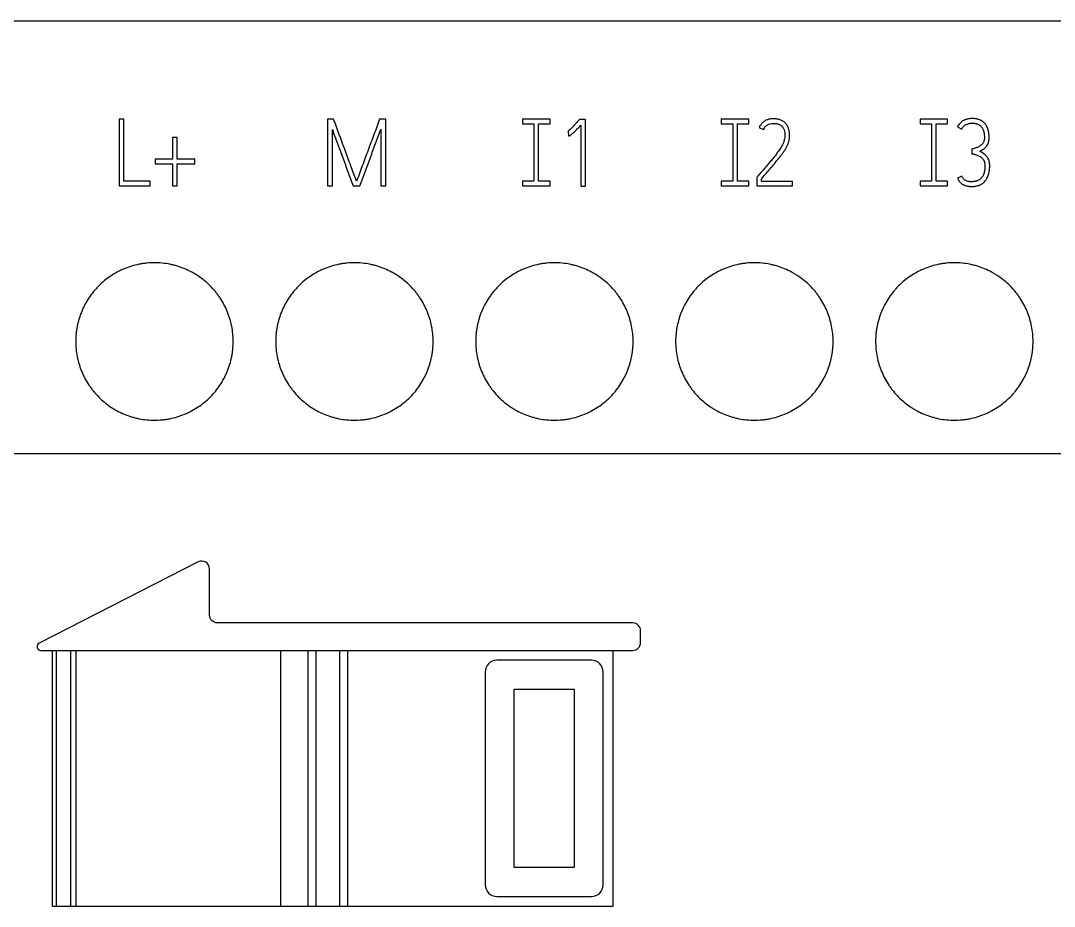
# Model space of a CAD drawing. Extents: x 0 to 420, y 0 to 297.
# Drawn here: x 95.03 to 121.28, y 209.96 to 232.46 of the extents above; entities that cross this region are included whole.
import ezdxf

# ---------------------------------------------------------------- set-up
doc = ezdxf.new("R2010")
doc.units = 0
doc.header["$LTSCALE"] = 23.1
doc.layers.add('10000_FRONT', color=7, linetype='CONTINUOUS')
doc.layers.add('10500_FRONT_LABELING', color=7, linetype='CONTINUOUS')

msp = doc.modelspace()

# ---------------------------------------------------------------- linework, layer by layer
at = {"layer": '10000_FRONT', "color": 7, "linetype": 'CONTINUOUS'}
for p, q in [((88.074, 232.463), (159.574, 232.463)), ((88.074, 221.463), (159.574, 221.463)), ((99.533, 218.715), (95.494, 216.652)), ((99.824, 217.363), (99.824, 218.536)), ((110.574, 217.163), (100.024, 217.163)), ((110.774, 216.663), (110.774, 216.963)), ((95.54, 216.463), (110.574, 216.463)), ((95.824, 216.463), (95.824, 209.963)), ((95.924, 216.463), (95.924, 209.963)), ((96.289, 216.463), (96.289, 209.963)), ((96.424, 216.463), (96.424, 209.963)), ((101.624, 216.463), (101.624, 209.963)), ((102.324, 216.463), (102.324, 209.963)), ((102.524, 216.463), (102.524, 209.963)), ((103.124, 216.463), (103.124, 209.963)), ((103.324, 216.463), (103.324, 209.963)), ((110.074, 209.963), (110.074, 216.463)), ((109.524, 216.213), (107.124, 216.213)), ((106.824, 215.913), (106.824, 210.513)), ((109.824, 210.513), (109.824, 215.913)), ((107.561, 210.95), (107.561, 215.476)), ((107.561, 215.476), (109.087, 215.476)), ((109.087, 215.476), (109.087, 210.95)), ((109.087, 210.95), (107.561, 210.95)), ((107.124, 210.213), (109.524, 210.213)), ((95.824, 209.963), (110.074, 209.963))]:
    msp.add_line(p, q, dxfattribs=at)
for centre, radius, start, end in [((99.624, 218.536), 0.2, 0, 117.0506), ((110.574, 216.663), 0.2, 270, 0), ((107.124, 215.913), 0.3, 90, 180), ((109.524, 215.913), 0.3, 0, 90), ((107.124, 210.513), 0.3, 180, 270), ((109.524, 210.513), 0.3, 270, 360)]:
    msp.add_arc(centre, radius, start, end, dxfattribs=at)
for points, knots in [([(100.424, 224.313), (100.424, 224.379), (100.421, 224.444), (100.408, 224.574), (100.399, 224.638), (100.373, 224.765), (100.358, 224.829), (100.329, 224.922), (100.319, 224.954), (100.297, 225.016), (100.285, 225.046), (100.248, 225.137), (100.192, 225.255), (100.126, 225.366), (100.071, 225.448), (100.053, 225.475), (100.014, 225.527), (99.994, 225.553), (99.931, 225.63), (99.887, 225.679), (99.749, 225.817), (99.648, 225.9), (99.526, 225.983), (99.512, 225.992), (99.484, 226.009), (99.47, 226.018), (99.427, 226.044), (99.399, 226.06), (99.312, 226.106), (99.253, 226.134), (99.133, 226.185), (99.071, 226.207), (98.977, 226.235), (98.945, 226.244), (98.882, 226.26), (98.849, 226.268), (98.752, 226.287), (98.622, 226.306), (98.492, 226.313), (98.361, 226.313), (98.295, 226.31), (98.197, 226.3), (98.164, 226.296), (98.098, 226.287), (97.936, 226.258), (97.78, 226.211), (97.628, 226.148), (97.598, 226.135), (97.554, 226.114), (97.539, 226.106), (97.509, 226.092), (97.436, 226.054), (97.366, 226.011), (97.203, 225.902), (97.102, 225.82), (96.986, 225.703), (96.963, 225.679), (96.919, 225.63), (96.898, 225.606), (96.836, 225.53), (96.797, 225.477), (96.725, 225.369), (96.691, 225.313), (96.645, 225.227), (96.63, 225.197), (96.602, 225.138), (96.589, 225.108), (96.551, 225.017), (96.507, 224.894), (96.476, 224.768), (96.456, 224.672), (96.451, 224.64), (96.441, 224.576), (96.437, 224.543), (96.427, 224.445), (96.424, 224.379), (96.424, 224.313)], [0, 0, 0, 0, 0.03125, 0.03125, 0.0625, 0.0625, 0.09375, 0.09375, 0.109375, 0.109375, 0.125, 0.125, 0.15625, 0.1875, 0.1875, 0.203125, 0.203125, 0.21875, 0.21875, 0.25, 0.25, 0.3125, 0.3125, 0.320312, 0.320312, 0.328125, 0.328125, 0.34375, 0.34375, 0.375, 0.375, 0.40625, 0.40625, 0.421875, 0.421875, 0.4375, 0.4375, 0.46875, 0.5, 0.5, 0.53125, 0.53125, 0.546875, 0.546875, 0.5625, 0.625, 0.625, 0.640625, 0.640625, 0.648438, 0.648438, 0.65625, 0.6875, 0.6875, 0.75, 0.75, 0.765625, 0.765625, 0.78125, 0.78125, 0.8125, 0.8125, 0.84375, 0.84375, 0.859375, 0.859375, 0.875, 0.875, 0.90625, 0.9375, 0.9375, 0.953125, 0.953125, 0.96875, 0.96875, 1, 1, 1, 1]), ([(105.504, 224.313), (105.504, 224.379), (105.501, 224.444), (105.488, 224.574), (105.479, 224.638), (105.453, 224.765), (105.438, 224.829), (105.409, 224.922), (105.399, 224.954), (105.377, 225.016), (105.365, 225.046), (105.328, 225.137), (105.272, 225.255), (105.206, 225.366), (105.151, 225.448), (105.133, 225.475), (105.094, 225.527), (105.074, 225.553), (105.011, 225.63), (104.967, 225.679), (104.829, 225.817), (104.728, 225.9), (104.606, 225.983), (104.592, 225.992), (104.564, 226.009), (104.55, 226.018), (104.507, 226.044), (104.479, 226.06), (104.392, 226.106), (104.333, 226.134), (104.213, 226.185), (104.151, 226.207), (104.057, 226.235), (104.025, 226.244), (103.962, 226.26), (103.929, 226.268), (103.832, 226.287), (103.702, 226.306), (103.572, 226.313), (103.441, 226.313), (103.375, 226.31), (103.277, 226.3), (103.244, 226.296), (103.178, 226.287), (103.016, 226.258), (102.86, 226.211), (102.708, 226.148), (102.678, 226.135), (102.634, 226.114), (102.619, 226.106), (102.589, 226.092), (102.516, 226.054), (102.446, 226.011), (102.283, 225.902), (102.182, 225.82), (102.066, 225.703), (102.043, 225.679), (101.999, 225.63), (101.978, 225.606), (101.916, 225.53), (101.877, 225.477), (101.805, 225.369), (101.771, 225.313), (101.725, 225.227), (101.71, 225.197), (101.682, 225.138), (101.669, 225.108), (101.631, 225.017), (101.587, 224.894), (101.556, 224.768), (101.536, 224.672), (101.531, 224.64), (101.521, 224.576), (101.517, 224.543), (101.507, 224.445), (101.504, 224.379), (101.504, 224.313)], [0, 0, 0, 0, 0.03125, 0.03125, 0.0625, 0.0625, 0.09375, 0.09375, 0.109375, 0.109375, 0.125, 0.125, 0.15625, 0.1875, 0.1875, 0.203125, 0.203125, 0.21875, 0.21875, 0.25, 0.25, 0.3125, 0.3125, 0.320312, 0.320312, 0.328125, 0.328125, 0.34375, 0.34375, 0.375, 0.375, 0.40625, 0.40625, 0.421875, 0.421875, 0.4375, 0.4375, 0.46875, 0.5, 0.5, 0.53125, 0.53125, 0.546875, 0.546875, 0.5625, 0.625, 0.625, 0.640625, 0.640625, 0.648438, 0.648438, 0.65625, 0.6875, 0.6875, 0.75, 0.75, 0.765625, 0.765625, 0.78125, 0.78125, 0.8125, 0.8125, 0.84375, 0.84375, 0.859375, 0.859375, 0.875, 0.875, 0.90625, 0.9375, 0.9375, 0.953125, 0.953125, 0.96875, 0.96875, 1, 1, 1, 1]), ([(110.584, 224.313), (110.584, 224.379), (110.581, 224.444), (110.568, 224.574), (110.559, 224.638), (110.533, 224.765), (110.518, 224.829), (110.489, 224.922), (110.479, 224.954), (110.457, 225.016), (110.445, 225.046), (110.408, 225.137), (110.352, 225.255), (110.286, 225.366), (110.231, 225.448), (110.213, 225.475), (110.174, 225.527), (110.154, 225.553), (110.091, 225.63), (110.047, 225.679), (109.909, 225.817), (109.808, 225.9), (109.686, 225.983), (109.672, 225.992), (109.644, 226.009), (109.63, 226.018), (109.587, 226.044), (109.559, 226.06), (109.472, 226.106), (109.413, 226.134), (109.293, 226.185), (109.231, 226.207), (109.137, 226.235), (109.105, 226.244), (109.042, 226.26), (109.009, 226.268), (108.912, 226.287), (108.782, 226.306), (108.652, 226.313), (108.521, 226.313), (108.455, 226.31), (108.357, 226.3), (108.324, 226.296), (108.258, 226.287), (108.096, 226.258), (107.94, 226.211), (107.788, 226.148), (107.758, 226.135), (107.714, 226.114), (107.699, 226.106), (107.669, 226.092), (107.596, 226.054), (107.526, 226.011), (107.363, 225.902), (107.262, 225.82), (107.146, 225.703), (107.123, 225.679), (107.079, 225.63), (107.058, 225.606), (106.996, 225.53), (106.957, 225.477), (106.885, 225.369), (106.851, 225.313), (106.805, 225.227), (106.79, 225.197), (106.762, 225.138), (106.749, 225.108), (106.711, 225.017), (106.667, 224.894), (106.636, 224.768), (106.616, 224.672), (106.611, 224.64), (106.601, 224.576), (106.597, 224.543), (106.587, 224.445), (106.584, 224.379), (106.584, 224.313)], [0, 0, 0, 0, 0.03125, 0.03125, 0.0625, 0.0625, 0.09375, 0.09375, 0.109375, 0.109375, 0.125, 0.125, 0.15625, 0.1875, 0.1875, 0.203125, 0.203125, 0.21875, 0.21875, 0.25, 0.25, 0.3125, 0.3125, 0.320312, 0.320312, 0.328125, 0.328125, 0.34375, 0.34375, 0.375, 0.375, 0.40625, 0.40625, 0.421875, 0.421875, 0.4375, 0.4375, 0.46875, 0.5, 0.5, 0.53125, 0.53125, 0.546875, 0.546875, 0.5625, 0.625, 0.625, 0.640625, 0.640625, 0.648438, 0.648438, 0.65625, 0.6875, 0.6875, 0.75, 0.75, 0.765625, 0.765625, 0.78125, 0.78125, 0.8125, 0.8125, 0.84375, 0.84375, 0.859375, 0.859375, 0.875, 0.875, 0.90625, 0.9375, 0.9375, 0.953125, 0.953125, 0.96875, 0.96875, 1, 1, 1, 1]), ([(115.664, 224.313), (115.664, 224.379), (115.661, 224.444), (115.648, 224.574), (115.639, 224.638), (115.613, 224.765), (115.598, 224.829), (115.569, 224.922), (115.559, 224.954), (115.537, 225.016), (115.525, 225.046), (115.488, 225.137), (115.432, 225.255), (115.366, 225.366), (115.311, 225.448), (115.293, 225.475), (115.254, 225.527), (115.234, 225.553), (115.171, 225.63), (115.127, 225.679), (114.989, 225.817), (114.888, 225.9), (114.766, 225.983), (114.752, 225.992), (114.724, 226.009), (114.71, 226.018), (114.667, 226.044), (114.639, 226.06), (114.552, 226.106), (114.493, 226.134), (114.373, 226.185), (114.311, 226.207), (114.217, 226.235), (114.185, 226.244), (114.122, 226.26), (114.089, 226.268), (113.992, 226.287), (113.862, 226.306), (113.732, 226.313), (113.601, 226.313), (113.535, 226.31), (113.437, 226.3), (113.404, 226.296), (113.338, 226.287), (113.176, 226.258), (113.02, 226.211), (112.868, 226.148), (112.838, 226.135), (112.794, 226.114), (112.779, 226.106), (112.749, 226.092), (112.676, 226.054), (112.606, 226.011), (112.443, 225.902), (112.342, 225.82), (112.226, 225.703), (112.203, 225.679), (112.159, 225.63), (112.138, 225.606), (112.076, 225.53), (112.037, 225.477), (111.965, 225.369), (111.931, 225.313), (111.885, 225.227), (111.87, 225.197), (111.842, 225.138), (111.829, 225.108), (111.791, 225.017), (111.747, 224.894), (111.716, 224.768), (111.696, 224.672), (111.691, 224.64), (111.681, 224.576), (111.677, 224.543), (111.667, 224.445), (111.664, 224.379), (111.664, 224.313)], [0, 0, 0, 0, 0.03125, 0.03125, 0.0625, 0.0625, 0.09375, 0.09375, 0.109375, 0.109375, 0.125, 0.125, 0.15625, 0.1875, 0.1875, 0.203125, 0.203125, 0.21875, 0.21875, 0.25, 0.25, 0.3125, 0.3125, 0.320312, 0.320312, 0.328125, 0.328125, 0.34375, 0.34375, 0.375, 0.375, 0.40625, 0.40625, 0.421875, 0.421875, 0.4375, 0.4375, 0.46875, 0.5, 0.5, 0.53125, 0.53125, 0.546875, 0.546875, 0.5625, 0.625, 0.625, 0.640625, 0.640625, 0.648438, 0.648438, 0.65625, 0.6875, 0.6875, 0.75, 0.75, 0.765625, 0.765625, 0.78125, 0.78125, 0.8125, 0.8125, 0.84375, 0.84375, 0.859375, 0.859375, 0.875, 0.875, 0.90625, 0.9375, 0.9375, 0.953125, 0.953125, 0.96875, 0.96875, 1, 1, 1, 1]), ([(120.744, 224.313), (120.744, 224.379), (120.741, 224.444), (120.728, 224.574), (120.719, 224.638), (120.693, 224.765), (120.678, 224.829), (120.649, 224.922), (120.639, 224.954), (120.617, 225.016), (120.605, 225.046), (120.568, 225.137), (120.512, 225.255), (120.446, 225.366), (120.391, 225.448), (120.373, 225.475), (120.334, 225.527), (120.314, 225.553), (120.251, 225.63), (120.207, 225.679), (120.069, 225.817), (119.968, 225.9), (119.846, 225.983), (119.832, 225.992), (119.804, 226.009), (119.79, 226.018), (119.747, 226.044), (119.719, 226.06), (119.632, 226.106), (119.573, 226.134), (119.453, 226.185), (119.391, 226.207), (119.297, 226.235), (119.265, 226.244), (119.202, 226.26), (119.169, 226.268), (119.072, 226.287), (118.942, 226.306), (118.812, 226.313), (118.681, 226.313), (118.615, 226.31), (118.517, 226.3), (118.484, 226.296), (118.418, 226.287), (118.256, 226.258), (118.1, 226.211), (117.948, 226.148), (117.918, 226.135), (117.874, 226.114), (117.859, 226.106), (117.829, 226.092), (117.756, 226.054), (117.686, 226.011), (117.523, 225.902), (117.422, 225.82), (117.306, 225.703), (117.283, 225.679), (117.239, 225.63), (117.218, 225.606), (117.156, 225.53), (117.117, 225.477), (117.045, 225.369), (117.011, 225.313), (116.965, 225.227), (116.95, 225.197), (116.922, 225.138), (116.909, 225.108), (116.871, 225.017), (116.827, 224.894), (116.796, 224.768), (116.776, 224.672), (116.771, 224.64), (116.761, 224.576), (116.757, 224.543), (116.747, 224.445), (116.744, 224.379), (116.744, 224.313)], [0, 0, 0, 0, 0.03125, 0.03125, 0.0625, 0.0625, 0.09375, 0.09375, 0.109375, 0.109375, 0.125, 0.125, 0.15625, 0.1875, 0.1875, 0.203125, 0.203125, 0.21875, 0.21875, 0.25, 0.25, 0.3125, 0.3125, 0.320312, 0.320312, 0.328125, 0.328125, 0.34375, 0.34375, 0.375, 0.375, 0.40625, 0.40625, 0.421875, 0.421875, 0.4375, 0.4375, 0.46875, 0.5, 0.5, 0.53125, 0.53125, 0.546875, 0.546875, 0.5625, 0.625, 0.625, 0.640625, 0.640625, 0.648438, 0.648438, 0.65625, 0.6875, 0.6875, 0.75, 0.75, 0.765625, 0.765625, 0.78125, 0.78125, 0.8125, 0.8125, 0.84375, 0.84375, 0.859375, 0.859375, 0.875, 0.875, 0.90625, 0.9375, 0.9375, 0.953125, 0.953125, 0.96875, 0.96875, 1, 1, 1, 1]), ([(96.424, 224.313), (96.424, 224.247), (96.427, 224.182), (96.44, 224.053), (96.45, 223.988), (96.475, 223.861), (96.491, 223.798), (96.519, 223.704), (96.529, 223.673), (96.551, 223.611), (96.563, 223.58), (96.601, 223.489), (96.656, 223.371), (96.723, 223.26), (96.777, 223.178), (96.796, 223.152), (96.835, 223.099), (96.855, 223.073), (96.917, 222.996), (96.961, 222.948), (97.1, 222.809), (97.2, 222.726), (97.323, 222.644), (97.337, 222.634), (97.365, 222.617), (97.379, 222.608), (97.421, 222.583), (97.45, 222.566), (97.536, 222.52), (97.595, 222.492), (97.716, 222.442), (97.777, 222.419), (97.871, 222.391), (97.903, 222.382), (97.967, 222.366), (97.999, 222.358), (98.097, 222.339), (98.226, 222.32), (98.357, 222.313), (98.488, 222.313), (98.553, 222.316), (98.652, 222.326), (98.685, 222.33), (98.75, 222.34), (98.782, 222.345), (98.879, 222.364), (98.942, 222.38), (99.067, 222.418), (99.129, 222.44), (99.22, 222.478), (99.25, 222.491), (99.295, 222.512), (99.31, 222.52), (99.339, 222.535), (99.412, 222.573), (99.482, 222.615), (99.645, 222.724), (99.746, 222.806), (99.863, 222.923), (99.885, 222.947), (99.929, 222.996), (99.951, 223.021), (100.013, 223.096), (100.052, 223.149), (100.124, 223.257), (100.157, 223.313), (100.204, 223.4), (100.218, 223.429), (100.247, 223.488), (100.26, 223.519), (100.297, 223.609), (100.341, 223.732), (100.373, 223.858), (100.392, 223.954), (100.398, 223.986), (100.407, 224.051), (100.411, 224.083), (100.421, 224.182), (100.424, 224.247), (100.424, 224.313)], [0, 0, 0, 0, 0.03125, 0.03125, 0.0625, 0.0625, 0.09375, 0.09375, 0.109375, 0.109375, 0.125, 0.125, 0.15625, 0.1875, 0.1875, 0.203125, 0.203125, 0.21875, 0.21875, 0.25, 0.25, 0.3125, 0.3125, 0.320312, 0.320312, 0.328125, 0.328125, 0.34375, 0.34375, 0.375, 0.375, 0.40625, 0.40625, 0.421875, 0.421875, 0.4375, 0.4375, 0.46875, 0.5, 0.5, 0.53125, 0.53125, 0.546875, 0.546875, 0.5625, 0.5625, 0.59375, 0.59375, 0.625, 0.625, 0.640625, 0.640625, 0.648438, 0.648438, 0.65625, 0.6875, 0.6875, 0.75, 0.75, 0.765625, 0.765625, 0.78125, 0.78125, 0.8125, 0.8125, 0.84375, 0.84375, 0.859375, 0.859375, 0.875, 0.875, 0.90625, 0.9375, 0.9375, 0.953125, 0.953125, 0.96875, 0.96875, 1, 1, 1, 1]), ([(101.504, 224.313), (101.504, 224.247), (101.507, 224.182), (101.52, 224.053), (101.53, 223.988), (101.555, 223.861), (101.571, 223.798), (101.599, 223.704), (101.609, 223.673), (101.631, 223.611), (101.643, 223.58), (101.681, 223.489), (101.736, 223.371), (101.803, 223.26), (101.857, 223.178), (101.876, 223.152), (101.915, 223.099), (101.935, 223.073), (101.997, 222.996), (102.041, 222.948), (102.18, 222.809), (102.28, 222.726), (102.403, 222.644), (102.417, 222.634), (102.445, 222.617), (102.459, 222.608), (102.501, 222.583), (102.53, 222.566), (102.616, 222.52), (102.675, 222.492), (102.796, 222.442), (102.857, 222.419), (102.951, 222.391), (102.983, 222.382), (103.047, 222.366), (103.079, 222.358), (103.177, 222.339), (103.306, 222.32), (103.437, 222.313), (103.568, 222.313), (103.633, 222.316), (103.732, 222.326), (103.765, 222.33), (103.83, 222.34), (103.862, 222.345), (103.959, 222.364), (104.022, 222.38), (104.147, 222.418), (104.209, 222.44), (104.3, 222.478), (104.33, 222.491), (104.375, 222.512), (104.39, 222.52), (104.419, 222.535), (104.492, 222.573), (104.562, 222.615), (104.725, 222.724), (104.826, 222.806), (104.943, 222.923), (104.965, 222.947), (105.009, 222.996), (105.031, 223.021), (105.093, 223.096), (105.132, 223.149), (105.204, 223.257), (105.237, 223.313), (105.284, 223.4), (105.298, 223.429), (105.327, 223.488), (105.34, 223.519), (105.377, 223.609), (105.421, 223.732), (105.453, 223.858), (105.472, 223.954), (105.478, 223.986), (105.487, 224.051), (105.491, 224.083), (105.501, 224.182), (105.504, 224.247), (105.504, 224.313)], [0, 0, 0, 0, 0.03125, 0.03125, 0.0625, 0.0625, 0.09375, 0.09375, 0.109375, 0.109375, 0.125, 0.125, 0.15625, 0.1875, 0.1875, 0.203125, 0.203125, 0.21875, 0.21875, 0.25, 0.25, 0.3125, 0.3125, 0.320312, 0.320312, 0.328125, 0.328125, 0.34375, 0.34375, 0.375, 0.375, 0.40625, 0.40625, 0.421875, 0.421875, 0.4375, 0.4375, 0.46875, 0.5, 0.5, 0.53125, 0.53125, 0.546875, 0.546875, 0.5625, 0.5625, 0.59375, 0.59375, 0.625, 0.625, 0.640625, 0.640625, 0.648438, 0.648438, 0.65625, 0.6875, 0.6875, 0.75, 0.75, 0.765625, 0.765625, 0.78125, 0.78125, 0.8125, 0.8125, 0.84375, 0.84375, 0.859375, 0.859375, 0.875, 0.875, 0.90625, 0.9375, 0.9375, 0.953125, 0.953125, 0.96875, 0.96875, 1, 1, 1, 1]), ([(106.584, 224.313), (106.584, 224.247), (106.587, 224.182), (106.6, 224.053), (106.61, 223.988), (106.635, 223.861), (106.651, 223.798), (106.679, 223.704), (106.689, 223.673), (106.711, 223.611), (106.723, 223.58), (106.761, 223.489), (106.816, 223.371), (106.883, 223.26), (106.937, 223.178), (106.956, 223.152), (106.995, 223.099), (107.015, 223.073), (107.077, 222.996), (107.121, 222.948), (107.26, 222.809), (107.36, 222.726), (107.483, 222.644), (107.497, 222.634), (107.525, 222.617), (107.539, 222.608), (107.581, 222.583), (107.61, 222.566), (107.696, 222.52), (107.755, 222.492), (107.876, 222.442), (107.937, 222.419), (108.031, 222.391), (108.063, 222.382), (108.127, 222.366), (108.159, 222.358), (108.257, 222.339), (108.386, 222.32), (108.517, 222.313), (108.648, 222.313), (108.713, 222.316), (108.812, 222.326), (108.845, 222.33), (108.91, 222.34), (108.942, 222.345), (109.039, 222.364), (109.102, 222.38), (109.227, 222.418), (109.289, 222.44), (109.38, 222.478), (109.41, 222.491), (109.455, 222.512), (109.47, 222.52), (109.499, 222.535), (109.572, 222.573), (109.642, 222.615), (109.805, 222.724), (109.906, 222.806), (110.023, 222.923), (110.045, 222.947), (110.089, 222.996), (110.111, 223.021), (110.173, 223.096), (110.212, 223.149), (110.284, 223.257), (110.317, 223.313), (110.364, 223.4), (110.378, 223.429), (110.407, 223.488), (110.42, 223.519), (110.457, 223.609), (110.501, 223.732), (110.533, 223.858), (110.552, 223.954), (110.558, 223.986), (110.567, 224.051), (110.571, 224.083), (110.581, 224.182), (110.584, 224.247), (110.584, 224.313)], [0, 0, 0, 0, 0.03125, 0.03125, 0.0625, 0.0625, 0.09375, 0.09375, 0.109375, 0.109375, 0.125, 0.125, 0.15625, 0.1875, 0.1875, 0.203125, 0.203125, 0.21875, 0.21875, 0.25, 0.25, 0.3125, 0.3125, 0.320312, 0.320312, 0.328125, 0.328125, 0.34375, 0.34375, 0.375, 0.375, 0.40625, 0.40625, 0.421875, 0.421875, 0.4375, 0.4375, 0.46875, 0.5, 0.5, 0.53125, 0.53125, 0.546875, 0.546875, 0.5625, 0.5625, 0.59375, 0.59375, 0.625, 0.625, 0.640625, 0.640625, 0.648438, 0.648438, 0.65625, 0.6875, 0.6875, 0.75, 0.75, 0.765625, 0.765625, 0.78125, 0.78125, 0.8125, 0.8125, 0.84375, 0.84375, 0.859375, 0.859375, 0.875, 0.875, 0.90625, 0.9375, 0.9375, 0.953125, 0.953125, 0.96875, 0.96875, 1, 1, 1, 1]), ([(111.664, 224.313), (111.664, 224.247), (111.667, 224.182), (111.68, 224.053), (111.69, 223.988), (111.715, 223.861), (111.731, 223.798), (111.759, 223.704), (111.769, 223.673), (111.791, 223.611), (111.803, 223.58), (111.841, 223.489), (111.896, 223.371), (111.963, 223.26), (112.017, 223.178), (112.036, 223.152), (112.075, 223.099), (112.095, 223.073), (112.157, 222.996), (112.201, 222.948), (112.34, 222.809), (112.44, 222.726), (112.563, 222.644), (112.577, 222.634), (112.605, 222.617), (112.619, 222.608), (112.661, 222.583), (112.69, 222.566), (112.776, 222.52), (112.835, 222.492), (112.956, 222.442), (113.017, 222.419), (113.111, 222.391), (113.143, 222.382), (113.207, 222.366), (113.239, 222.358), (113.337, 222.339), (113.466, 222.32), (113.597, 222.313), (113.728, 222.313), (113.793, 222.316), (113.892, 222.326), (113.925, 222.33), (113.99, 222.34), (114.022, 222.345), (114.119, 222.364), (114.182, 222.38), (114.307, 222.418), (114.369, 222.44), (114.46, 222.478), (114.49, 222.491), (114.535, 222.512), (114.55, 222.52), (114.579, 222.535), (114.652, 222.573), (114.722, 222.615), (114.885, 222.724), (114.986, 222.806), (115.103, 222.923), (115.125, 222.947), (115.169, 222.996), (115.191, 223.021), (115.253, 223.096), (115.292, 223.149), (115.364, 223.257), (115.397, 223.313), (115.444, 223.4), (115.458, 223.429), (115.487, 223.488), (115.5, 223.519), (115.537, 223.609), (115.581, 223.732), (115.613, 223.858), (115.632, 223.954), (115.638, 223.986), (115.647, 224.051), (115.651, 224.083), (115.661, 224.182), (115.664, 224.247), (115.664, 224.313)], [0, 0, 0, 0, 0.03125, 0.03125, 0.0625, 0.0625, 0.09375, 0.09375, 0.109375, 0.109375, 0.125, 0.125, 0.15625, 0.1875, 0.1875, 0.203125, 0.203125, 0.21875, 0.21875, 0.25, 0.25, 0.3125, 0.3125, 0.320312, 0.320312, 0.328125, 0.328125, 0.34375, 0.34375, 0.375, 0.375, 0.40625, 0.40625, 0.421875, 0.421875, 0.4375, 0.4375, 0.46875, 0.5, 0.5, 0.53125, 0.53125, 0.546875, 0.546875, 0.5625, 0.5625, 0.59375, 0.59375, 0.625, 0.625, 0.640625, 0.640625, 0.648438, 0.648438, 0.65625, 0.6875, 0.6875, 0.75, 0.75, 0.765625, 0.765625, 0.78125, 0.78125, 0.8125, 0.8125, 0.84375, 0.84375, 0.859375, 0.859375, 0.875, 0.875, 0.90625, 0.9375, 0.9375, 0.953125, 0.953125, 0.96875, 0.96875, 1, 1, 1, 1]), ([(116.744, 224.313), (116.744, 224.247), (116.747, 224.182), (116.76, 224.053), (116.77, 223.988), (116.795, 223.861), (116.811, 223.798), (116.839, 223.704), (116.849, 223.673), (116.871, 223.611), (116.883, 223.58), (116.921, 223.489), (116.976, 223.371), (117.043, 223.26), (117.097, 223.178), (117.116, 223.152), (117.155, 223.099), (117.175, 223.073), (117.237, 222.996), (117.281, 222.948), (117.42, 222.809), (117.52, 222.726), (117.643, 222.644), (117.657, 222.634), (117.685, 222.617), (117.699, 222.608), (117.741, 222.583), (117.77, 222.566), (117.856, 222.52), (117.915, 222.492), (118.036, 222.442), (118.097, 222.419), (118.191, 222.391), (118.223, 222.382), (118.287, 222.366), (118.319, 222.358), (118.417, 222.339), (118.546, 222.32), (118.677, 222.313), (118.808, 222.313), (118.873, 222.316), (118.972, 222.326), (119.005, 222.33), (119.07, 222.34), (119.102, 222.345), (119.199, 222.364), (119.262, 222.38), (119.387, 222.418), (119.449, 222.44), (119.54, 222.478), (119.57, 222.491), (119.615, 222.512), (119.63, 222.52), (119.659, 222.535), (119.732, 222.573), (119.802, 222.615), (119.965, 222.724), (120.066, 222.806), (120.183, 222.923), (120.205, 222.947), (120.249, 222.996), (120.271, 223.021), (120.333, 223.096), (120.372, 223.149), (120.444, 223.257), (120.477, 223.313), (120.524, 223.4), (120.538, 223.429), (120.567, 223.488), (120.58, 223.519), (120.617, 223.609), (120.661, 223.732), (120.693, 223.858), (120.712, 223.954), (120.718, 223.986), (120.727, 224.051), (120.731, 224.083), (120.741, 224.182), (120.744, 224.247), (120.744, 224.313)], [0, 0, 0, 0, 0.03125, 0.03125, 0.0625, 0.0625, 0.09375, 0.09375, 0.109375, 0.109375, 0.125, 0.125, 0.15625, 0.1875, 0.1875, 0.203125, 0.203125, 0.21875, 0.21875, 0.25, 0.25, 0.3125, 0.3125, 0.320312, 0.320312, 0.328125, 0.328125, 0.34375, 0.34375, 0.375, 0.375, 0.40625, 0.40625, 0.421875, 0.421875, 0.4375, 0.4375, 0.46875, 0.5, 0.5, 0.53125, 0.53125, 0.546875, 0.546875, 0.5625, 0.5625, 0.59375, 0.59375, 0.625, 0.625, 0.640625, 0.640625, 0.648438, 0.648438, 0.65625, 0.6875, 0.6875, 0.75, 0.75, 0.765625, 0.765625, 0.78125, 0.78125, 0.8125, 0.8125, 0.84375, 0.84375, 0.859375, 0.859375, 0.875, 0.875, 0.90625, 0.9375, 0.9375, 0.953125, 0.953125, 0.96875, 0.96875, 1, 1, 1, 1]), ([(100.024, 217.163), (99.971, 217.163), (99.919, 217.185), (99.846, 217.259), (99.824, 217.31), (99.824, 217.363)], [0, 0, 0, 0, 0.5, 0.5, 1, 1, 1, 1]), ([(110.774, 216.963), (110.774, 217.016), (110.753, 217.068), (110.679, 217.141), (110.627, 217.163), (110.574, 217.163)], [0, 0, 0, 0, 0.5, 0.5, 1, 1, 1, 1]), ([(95.494, 216.652), (95.474, 216.642), (95.458, 216.625), (95.44, 216.585), (95.437, 216.562), (95.448, 216.518), (95.46, 216.499), (95.496, 216.471), (95.517, 216.463), (95.54, 216.463)], [0, 0, 0, 0, 0.25, 0.25, 0.5, 0.5, 0.75, 0.75, 1, 1, 1, 1])]:
    msp.add_open_spline(points, degree=3, knots=knots, dxfattribs=at)
at = {"layer": '10500_FRONT_LABELING', "color": 7, "linetype": 'CONTINUOUS'}
for p, q in [((97.524, 229.961), (97.524, 228.263)), ((97.644, 229.961), (97.524, 229.961)), ((97.644, 228.383), (97.644, 229.961)), ((102.824, 229.963), (102.824, 228.263)), ((102.975, 229.963), (102.824, 229.963)), ((104.298, 229.963), (104.145, 229.963)), ((104.298, 228.263), (104.298, 229.963)), ((107.774, 229.963), (107.774, 229.843)), ((108.474, 229.963), (107.774, 229.963)), ((107.774, 229.843), (108.064, 229.843)), ((108.064, 229.843), (108.064, 228.383)), ((108.184, 228.383), (108.184, 229.843)), ((108.184, 229.843), (108.474, 229.843)), ((108.474, 229.843), (108.474, 229.963)), ((109.224, 229.954), (109.207, 229.935)), ((109.372, 229.954), (109.224, 229.954)), ((109.254, 229.807), (109.254, 228.261)), ((109.372, 228.261), (109.372, 229.954)), ((112.824, 229.963), (112.824, 229.843)), ((113.524, 229.963), (112.824, 229.963)), ((112.824, 229.843), (113.114, 229.843)), ((113.114, 229.843), (113.114, 228.383)), ((113.234, 228.383), (113.234, 229.843)), ((113.234, 229.843), (113.524, 229.843)), ((113.524, 229.843), (113.524, 229.963)), ((117.874, 229.963), (117.874, 229.843)), ((118.574, 229.963), (117.874, 229.963)), ((117.874, 229.843), (118.164, 229.843)), ((118.164, 229.843), (118.164, 228.383)), ((118.284, 228.383), (118.284, 229.843)), ((118.284, 229.843), (118.574, 229.843)), ((118.574, 229.843), (118.574, 229.963)), ((118.824, 229.765), (118.933, 229.711)), ((102.944, 228.263), (102.944, 229.699)), ((104.178, 229.704), (104.178, 228.263)), ((108.924, 229.65), (108.938, 229.654)), ((108.938, 229.654), (108.945, 229.534)), ((113.788, 229.753), (113.894, 229.699)), ((98.885, 229.492), (98.885, 228.945)), ((99.003, 229.492), (98.885, 229.492)), ((99.003, 228.945), (99.003, 229.492)), ((119.185, 229.199), (119.192, 229.081)), ((98.441, 228.945), (98.441, 228.824)), ((98.885, 228.945), (98.441, 228.945)), ((98.441, 228.824), (98.885, 228.824)), ((98.885, 228.824), (98.885, 228.263)), ((99.451, 228.945), (99.003, 228.945)), ((99.003, 228.263), (99.003, 228.824)), ((99.003, 228.824), (99.451, 228.824)), ((99.451, 228.824), (99.451, 228.945)), ((113.738, 228.497), (113.724, 228.48)), ((113.724, 228.48), (113.724, 228.263)), ((118.933, 228.515), (118.824, 228.466)), ((97.524, 228.263), (98.319, 228.263)), ((98.319, 228.383), (97.644, 228.383)), ((98.319, 228.263), (98.319, 228.383)), ((98.885, 228.263), (99.003, 228.263)), ((102.824, 228.263), (102.944, 228.263)), ((103.47, 228.263), (103.642, 228.263)), ((104.178, 228.263), (104.298, 228.263)), ((107.774, 228.383), (107.774, 228.263)), ((108.064, 228.383), (107.774, 228.383)), ((107.774, 228.263), (108.474, 228.263)), ((108.474, 228.383), (108.184, 228.383)), ((108.474, 228.263), (108.474, 228.383)), ((109.254, 228.261), (109.372, 228.261)), ((112.824, 228.383), (112.824, 228.263)), ((113.114, 228.383), (112.824, 228.383)), ((112.824, 228.263), (113.524, 228.263)), ((113.524, 228.383), (113.234, 228.383)), ((113.524, 228.263), (113.524, 228.383)), ((113.724, 228.263), (114.63, 228.263)), ((113.842, 228.381), (113.842, 228.438)), ((114.63, 228.381), (113.842, 228.381)), ((114.63, 228.263), (114.63, 228.381)), ((117.874, 228.383), (117.874, 228.263)), ((118.164, 228.383), (117.874, 228.383)), ((117.874, 228.263), (118.574, 228.263)), ((118.574, 228.383), (118.284, 228.383)), ((118.574, 228.263), (118.574, 228.383))]:
    msp.add_line(p, q, dxfattribs=at)
for points, knots in [([(103.56, 228.383), (103.552, 228.399), (103.546, 228.416), (103.534, 228.449), (103.527, 228.465), (103.509, 228.514), (103.497, 228.547), (103.46, 228.646), (103.435, 228.711), (103.386, 228.843), (103.362, 228.909), (103.325, 229.008), (103.313, 229.041), (103.29, 229.107), (103.278, 229.14), (103.254, 229.206), (103.242, 229.239), (103.218, 229.305), (103.206, 229.337), (103.181, 229.403), (103.169, 229.436), (103.144, 229.502), (103.084, 229.667), (103.024, 229.831), (102.975, 229.963)], [0, 0, 0, 0, 0.03125, 0.03125, 0.0625, 0.0625, 0.125, 0.125, 0.25, 0.25, 0.375, 0.375, 0.4375, 0.4375, 0.5, 0.5, 0.5625, 0.5625, 0.625, 0.625, 0.6875, 0.6875, 0.75, 1, 1, 1, 1]), ([(104.145, 229.963), (104.096, 229.831), (104.048, 229.7), (103.974, 229.502), (103.95, 229.436), (103.9, 229.305), (103.876, 229.239), (103.802, 229.042), (103.754, 228.91), (103.68, 228.713), (103.656, 228.647), (103.619, 228.548), (103.607, 228.516), (103.589, 228.466), (103.583, 228.45), (103.571, 228.416), (103.566, 228.4), (103.56, 228.383)], [0, 0, 0, 0, 0.25, 0.25, 0.375, 0.375, 0.5, 0.5, 0.75, 0.75, 0.875, 0.875, 0.9375, 0.9375, 0.96875, 0.96875, 1, 1, 1, 1]), ([(109.207, 229.935), (109.196, 229.922), (109.185, 229.91), (109.162, 229.885), (109.151, 229.873), (109.117, 229.836), (109.094, 229.811), (109.048, 229.763), (109.024, 229.738), (108.988, 229.703), (108.976, 229.692), (108.957, 229.675), (108.951, 229.67), (108.938, 229.659), (108.931, 229.654), (108.924, 229.65)], [0, 0, 0, 0, 0.125, 0.125, 0.25, 0.25, 0.5, 0.5, 0.75, 0.75, 0.875, 0.875, 0.9375, 0.9375, 1, 1, 1, 1]), ([(108.945, 229.534), (108.95, 229.534), (108.954, 229.535), (108.963, 229.537), (108.967, 229.538), (108.975, 229.541), (108.979, 229.543), (108.987, 229.547), (108.99, 229.549), (109.001, 229.557), (109.008, 229.562), (109.022, 229.573), (109.028, 229.579), (109.048, 229.596), (109.061, 229.608), (109.086, 229.632), (109.098, 229.644), (109.135, 229.681), (109.159, 229.706), (109.207, 229.757), (109.231, 229.782), (109.254, 229.807)], [0, 0, 0, 0, 0.03125, 0.03125, 0.0625, 0.0625, 0.09375, 0.09375, 0.125, 0.125, 0.1875, 0.1875, 0.25, 0.25, 0.375, 0.375, 0.5, 0.5, 0.75, 0.75, 1, 1, 1, 1]), ([(113.894, 229.699), (113.903, 229.719), (113.915, 229.737), (113.935, 229.763), (113.943, 229.771), (113.959, 229.786), (113.975, 229.801), (113.993, 229.813), (114.012, 229.824), (114.022, 229.829), (114.053, 229.842), (114.074, 229.847), (114.106, 229.852), (114.117, 229.853), (114.139, 229.855), (114.15, 229.855), (114.183, 229.854), (114.205, 229.852), (114.237, 229.846), (114.248, 229.844), (114.269, 229.838), (114.279, 229.834), (114.3, 229.825), (114.309, 229.821), (114.329, 229.809), (114.338, 229.803), (114.355, 229.789), (114.362, 229.782), (114.374, 229.77), (114.377, 229.766), (114.384, 229.757), (114.387, 229.753), (114.396, 229.739), (114.402, 229.73), (114.412, 229.71), (114.416, 229.7), (114.427, 229.669), (114.431, 229.647), (114.436, 229.615), (114.437, 229.604), (114.438, 229.583), (114.439, 229.572), (114.438, 229.539), (114.437, 229.517), (114.432, 229.474), (114.428, 229.453), (114.42, 229.421), (114.417, 229.411), (114.411, 229.39), (114.408, 229.379), (114.396, 229.349), (114.388, 229.329), (114.368, 229.291), (114.357, 229.272), (114.335, 229.235), (114.323, 229.217), (114.287, 229.163), (114.262, 229.128), (114.211, 229.058), (114.184, 229.024), (114.131, 228.957), (114.103, 228.923), (114.048, 228.857), (114.02, 228.824), (113.964, 228.758), (113.936, 228.725), (113.88, 228.66), (113.851, 228.627), (113.809, 228.578), (113.795, 228.562), (113.767, 228.529), (113.752, 228.513), (113.738, 228.497)], [0, 0, 0, 0, 0.03125, 0.03125, 0.046875, 0.046875, 0.0625, 0.078125, 0.078125, 0.09375, 0.09375, 0.125, 0.125, 0.140625, 0.140625, 0.15625, 0.15625, 0.1875, 0.1875, 0.203125, 0.203125, 0.21875, 0.21875, 0.234375, 0.234375, 0.25, 0.25, 0.265625, 0.265625, 0.273438, 0.273438, 0.28125, 0.28125, 0.296875, 0.296875, 0.3125, 0.3125, 0.34375, 0.34375, 0.359375, 0.359375, 0.375, 0.375, 0.40625, 0.40625, 0.4375, 0.4375, 0.453125, 0.453125, 0.46875, 0.46875, 0.5, 0.5, 0.53125, 0.53125, 0.5625, 0.5625, 0.625, 0.625, 0.6875, 0.6875, 0.75, 0.75, 0.8125, 0.8125, 0.875, 0.875, 0.9375, 0.9375, 0.96875, 0.96875, 1, 1, 1, 1]), ([(113.842, 228.438), (113.875, 228.477), (113.908, 228.516), (113.974, 228.594), (114.008, 228.633), (114.074, 228.711), (114.107, 228.75), (114.173, 228.828), (114.205, 228.868), (114.27, 228.947), (114.302, 228.987), (114.348, 229.048), (114.363, 229.069), (114.393, 229.11), (114.408, 229.131), (114.436, 229.174), (114.45, 229.196), (114.476, 229.24), (114.488, 229.263), (114.509, 229.309), (114.519, 229.333), (114.535, 229.381), (114.541, 229.406), (114.551, 229.457), (114.555, 229.482), (114.559, 229.533), (114.559, 229.558), (114.557, 229.609), (114.555, 229.635), (114.546, 229.686), (114.54, 229.711), (114.527, 229.747), (114.522, 229.759), (114.51, 229.783), (114.504, 229.794), (114.49, 229.816), (114.483, 229.826), (114.467, 229.846), (114.458, 229.855), (114.44, 229.874), (114.43, 229.883), (114.41, 229.899), (114.399, 229.906), (114.377, 229.919), (114.366, 229.925), (114.342, 229.936), (114.33, 229.94), (114.294, 229.953), (114.269, 229.96), (114.231, 229.967), (114.218, 229.969), (114.192, 229.971), (114.179, 229.972), (114.141, 229.973), (114.115, 229.972), (114.076, 229.968), (114.064, 229.966), (114.038, 229.961), (114.025, 229.957), (113.988, 229.946), (113.965, 229.935), (113.931, 229.916), (113.92, 229.909), (113.899, 229.894), (113.879, 229.878), (113.861, 229.859), (113.843, 229.84), (113.835, 229.83), (113.812, 229.799), (113.799, 229.777), (113.788, 229.753)], [0, 0, 0, 0, 0.0625, 0.0625, 0.125, 0.125, 0.1875, 0.1875, 0.25, 0.25, 0.3125, 0.3125, 0.34375, 0.34375, 0.375, 0.375, 0.40625, 0.40625, 0.4375, 0.4375, 0.46875, 0.46875, 0.5, 0.5, 0.53125, 0.53125, 0.5625, 0.5625, 0.59375, 0.59375, 0.625, 0.625, 0.640625, 0.640625, 0.65625, 0.65625, 0.671875, 0.671875, 0.6875, 0.6875, 0.703125, 0.703125, 0.71875, 0.71875, 0.734375, 0.734375, 0.75, 0.75, 0.78125, 0.78125, 0.796875, 0.796875, 0.8125, 0.8125, 0.84375, 0.84375, 0.859375, 0.859375, 0.875, 0.875, 0.90625, 0.90625, 0.921875, 0.921875, 0.9375, 0.953125, 0.953125, 0.96875, 0.96875, 1, 1, 1, 1]), ([(119.388, 229.145), (119.403, 229.153), (119.418, 229.161), (119.448, 229.178), (119.462, 229.186), (119.483, 229.2), (119.49, 229.205), (119.504, 229.216), (119.51, 229.221), (119.523, 229.232), (119.529, 229.238), (119.541, 229.25), (119.547, 229.257), (119.564, 229.276), (119.574, 229.29), (119.587, 229.312), (119.591, 229.32), (119.599, 229.335), (119.602, 229.343), (119.612, 229.367), (119.616, 229.384), (119.623, 229.417), (119.625, 229.434), (119.628, 229.468), (119.628, 229.486), (119.628, 229.52), (119.628, 229.537), (119.624, 229.588), (119.62, 229.621), (119.609, 229.672), (119.604, 229.688), (119.594, 229.721), (119.588, 229.737), (119.574, 229.768), (119.566, 229.783), (119.553, 229.805), (119.548, 229.813), (119.538, 229.827), (119.533, 229.834), (119.517, 229.854), (119.505, 229.866), (119.486, 229.883), (119.48, 229.889), (119.466, 229.9), (119.459, 229.905), (119.423, 229.929), (119.392, 229.944), (119.351, 229.957), (119.343, 229.96), (119.326, 229.964), (119.301, 229.97), (119.258, 229.975), (119.224, 229.977), (119.19, 229.977), (119.172, 229.977), (119.121, 229.973), (119.087, 229.968), (119.046, 229.956), (119.038, 229.953), (119.022, 229.947), (119.014, 229.944), (118.99, 229.934), (118.959, 229.918), (118.931, 229.898), (118.911, 229.881), (118.905, 229.875), (118.892, 229.864), (118.886, 229.857), (118.869, 229.838), (118.858, 229.825), (118.844, 229.803), (118.84, 229.796), (118.832, 229.781), (118.828, 229.773), (118.824, 229.765)], [0, 0, 0, 0, 0.03125, 0.03125, 0.0625, 0.0625, 0.078125, 0.078125, 0.09375, 0.09375, 0.109375, 0.109375, 0.125, 0.125, 0.15625, 0.15625, 0.171875, 0.171875, 0.1875, 0.1875, 0.21875, 0.21875, 0.25, 0.25, 0.28125, 0.28125, 0.3125, 0.3125, 0.375, 0.375, 0.40625, 0.40625, 0.4375, 0.4375, 0.46875, 0.46875, 0.484375, 0.484375, 0.5, 0.5, 0.53125, 0.53125, 0.546875, 0.546875, 0.5625, 0.5625, 0.625, 0.625, 0.640625, 0.640625, 0.65625, 0.6875, 0.71875, 0.71875, 0.75, 0.75, 0.8125, 0.8125, 0.828125, 0.828125, 0.84375, 0.84375, 0.875, 0.90625, 0.90625, 0.921875, 0.921875, 0.9375, 0.9375, 0.96875, 0.96875, 0.984375, 0.984375, 1, 1, 1, 1]), ([(118.933, 229.711), (118.939, 229.723), (118.946, 229.736), (118.962, 229.759), (118.97, 229.769), (118.99, 229.79), (119.001, 229.799), (119.023, 229.816), (119.035, 229.823), (119.061, 229.835), (119.074, 229.84), (119.101, 229.848), (119.115, 229.851), (119.143, 229.856), (119.157, 229.857), (119.185, 229.859), (119.199, 229.86), (119.241, 229.859), (119.269, 229.856), (119.304, 229.847), (119.311, 229.845), (119.324, 229.841), (119.331, 229.839), (119.35, 229.831), (119.363, 229.824), (119.381, 229.813), (119.387, 229.809), (119.398, 229.8), (119.403, 229.795), (119.419, 229.781), (119.428, 229.771), (119.441, 229.754), (119.445, 229.748), (119.453, 229.736), (119.464, 229.718), (119.473, 229.699), (119.484, 229.673), (119.488, 229.66), (119.496, 229.633), (119.499, 229.619), (119.505, 229.578), (119.508, 229.55), (119.508, 229.508), (119.508, 229.494), (119.507, 229.466), (119.506, 229.452), (119.501, 229.424), (119.498, 229.41), (119.488, 229.384), (119.482, 229.372), (119.471, 229.354), (119.466, 229.348), (119.458, 229.337), (119.453, 229.331), (119.44, 229.315), (119.429, 229.306), (119.407, 229.288), (119.396, 229.28), (119.371, 229.265), (119.359, 229.259), (119.333, 229.247), (119.32, 229.242), (119.293, 229.232), (119.28, 229.228), (119.239, 229.215), (119.212, 229.207), (119.185, 229.199)], [0, 0, 0, 0, 0.03125, 0.03125, 0.0625, 0.0625, 0.09375, 0.09375, 0.125, 0.125, 0.15625, 0.15625, 0.1875, 0.1875, 0.21875, 0.21875, 0.25, 0.25, 0.3125, 0.3125, 0.328125, 0.328125, 0.34375, 0.34375, 0.375, 0.375, 0.390625, 0.390625, 0.40625, 0.40625, 0.4375, 0.4375, 0.453125, 0.453125, 0.46875, 0.5, 0.5, 0.53125, 0.53125, 0.5625, 0.5625, 0.625, 0.625, 0.65625, 0.65625, 0.6875, 0.6875, 0.71875, 0.71875, 0.75, 0.75, 0.765625, 0.765625, 0.78125, 0.78125, 0.8125, 0.8125, 0.84375, 0.84375, 0.875, 0.875, 0.90625, 0.90625, 0.9375, 0.9375, 1, 1, 1, 1]), ([(102.944, 229.699), (102.965, 229.639), (102.987, 229.579), (103.032, 229.46), (103.054, 229.4), (103.098, 229.28), (103.12, 229.221), (103.164, 229.101), (103.185, 229.041), (103.218, 228.951), (103.229, 228.921), (103.252, 228.862), (103.263, 228.832), (103.295, 228.742), (103.317, 228.682), (103.382, 228.502), (103.427, 228.383), (103.47, 228.263)], [0, 0, 0, 0, 0.125, 0.125, 0.25, 0.25, 0.375, 0.375, 0.5, 0.5, 0.5625, 0.5625, 0.625, 0.625, 0.75, 0.75, 1, 1, 1, 1]), ([(103.642, 228.263), (103.687, 228.383), (103.731, 228.503), (103.798, 228.684), (103.82, 228.744), (103.854, 228.834), (103.865, 228.864), (103.887, 228.924), (103.898, 228.954), (103.931, 229.044), (103.953, 229.104), (103.998, 229.224), (104.02, 229.284), (104.065, 229.404), (104.087, 229.464), (104.133, 229.584), (104.156, 229.644), (104.178, 229.704)], [0, 0, 0, 0, 0.25, 0.25, 0.375, 0.375, 0.4375, 0.4375, 0.5, 0.5, 0.625, 0.625, 0.75, 0.75, 0.875, 0.875, 1, 1, 1, 1]), ([(118.824, 228.466), (118.831, 228.449), (118.84, 228.434), (118.857, 228.403), (118.867, 228.388), (118.883, 228.367), (118.889, 228.36), (118.902, 228.347), (118.908, 228.341), (118.929, 228.324), (118.943, 228.313), (118.966, 228.3), (118.974, 228.296), (118.99, 228.288), (118.998, 228.284), (119.023, 228.274), (119.041, 228.268), (119.075, 228.26), (119.093, 228.257), (119.12, 228.254), (119.129, 228.253), (119.147, 228.252), (119.156, 228.252), (119.2, 228.251), (119.236, 228.252), (119.289, 228.26), (119.306, 228.264), (119.333, 228.27), (119.341, 228.273), (119.359, 228.278), (119.367, 228.281), (119.392, 228.291), (119.408, 228.299), (119.432, 228.312), (119.44, 228.316), (119.455, 228.326), (119.462, 228.332), (119.498, 228.359), (119.523, 228.385), (119.549, 228.421), (119.554, 228.429), (119.564, 228.444), (119.578, 228.467), (119.589, 228.491), (119.603, 228.525), (119.609, 228.542), (119.619, 228.576), (119.623, 228.593), (119.634, 228.646), (119.638, 228.681), (119.642, 228.734), (119.642, 228.752), (119.642, 228.788), (119.642, 228.806), (119.639, 228.841), (119.637, 228.859), (119.631, 228.885), (119.629, 228.894), (119.624, 228.911), (119.621, 228.92), (119.611, 228.945), (119.604, 228.961), (119.59, 228.984), (119.585, 228.992), (119.575, 229.007), (119.569, 229.014), (119.552, 229.034), (119.539, 229.047), (119.511, 229.07), (119.497, 229.08), (119.466, 229.1), (119.451, 229.11), (119.42, 229.128), (119.404, 229.137), (119.388, 229.145)], [0, 0, 0, 0, 0.03125, 0.03125, 0.0625, 0.0625, 0.078125, 0.078125, 0.09375, 0.09375, 0.125, 0.125, 0.140625, 0.140625, 0.15625, 0.15625, 0.1875, 0.1875, 0.21875, 0.21875, 0.234375, 0.234375, 0.25, 0.25, 0.3125, 0.3125, 0.34375, 0.34375, 0.359375, 0.359375, 0.375, 0.375, 0.40625, 0.40625, 0.421875, 0.421875, 0.4375, 0.4375, 0.5, 0.5, 0.515625, 0.515625, 0.53125, 0.5625, 0.5625, 0.59375, 0.59375, 0.625, 0.625, 0.6875, 0.6875, 0.71875, 0.71875, 0.75, 0.75, 0.78125, 0.78125, 0.796875, 0.796875, 0.8125, 0.8125, 0.84375, 0.84375, 0.859375, 0.859375, 0.875, 0.875, 0.90625, 0.90625, 0.9375, 0.9375, 0.96875, 0.96875, 1, 1, 1, 1]), ([(119.192, 229.081), (119.221, 229.076), (119.249, 229.07), (119.305, 229.054), (119.333, 229.044), (119.372, 229.025), (119.385, 229.018), (119.41, 229.002), (119.422, 228.993), (119.444, 228.974), (119.455, 228.963), (119.474, 228.941), (119.482, 228.929), (119.493, 228.91), (119.497, 228.903), (119.503, 228.89), (119.506, 228.883), (119.513, 228.862), (119.516, 228.848), (119.521, 228.819), (119.522, 228.805), (119.522, 228.775), (119.522, 228.761), (119.52, 228.717), (119.517, 228.688), (119.509, 228.645), (119.507, 228.631), (119.5, 228.602), (119.496, 228.588), (119.482, 228.546), (119.469, 228.519), (119.445, 228.482), (119.436, 228.471), (119.416, 228.449), (119.405, 228.44), (119.387, 228.426), (119.381, 228.422), (119.368, 228.414), (119.362, 228.411), (119.342, 228.401), (119.328, 228.395), (119.307, 228.388), (119.3, 228.386), (119.286, 228.383), (119.264, 228.378), (119.228, 228.373), (119.198, 228.372), (119.169, 228.372), (119.154, 228.372), (119.124, 228.374), (119.11, 228.376), (119.081, 228.382), (119.066, 228.386), (119.039, 228.397), (119.026, 228.404), (119.007, 228.416), (119.001, 228.421), (118.99, 228.43), (118.985, 228.436), (118.97, 228.452), (118.961, 228.464), (118.945, 228.489), (118.939, 228.502), (118.933, 228.515)], [0, 0, 0, 0, 0.0625, 0.0625, 0.125, 0.125, 0.15625, 0.15625, 0.1875, 0.1875, 0.21875, 0.21875, 0.25, 0.25, 0.265625, 0.265625, 0.28125, 0.28125, 0.3125, 0.3125, 0.34375, 0.34375, 0.375, 0.375, 0.4375, 0.4375, 0.46875, 0.46875, 0.5, 0.5, 0.5625, 0.5625, 0.59375, 0.59375, 0.625, 0.625, 0.640625, 0.640625, 0.65625, 0.65625, 0.6875, 0.6875, 0.703125, 0.703125, 0.71875, 0.75, 0.78125, 0.78125, 0.8125, 0.8125, 0.84375, 0.84375, 0.875, 0.875, 0.90625, 0.90625, 0.921875, 0.921875, 0.9375, 0.9375, 0.96875, 0.96875, 1, 1, 1, 1])]:
    msp.add_open_spline(points, degree=3, knots=knots, dxfattribs=at)

doc.saveas('drawing.dxf')
